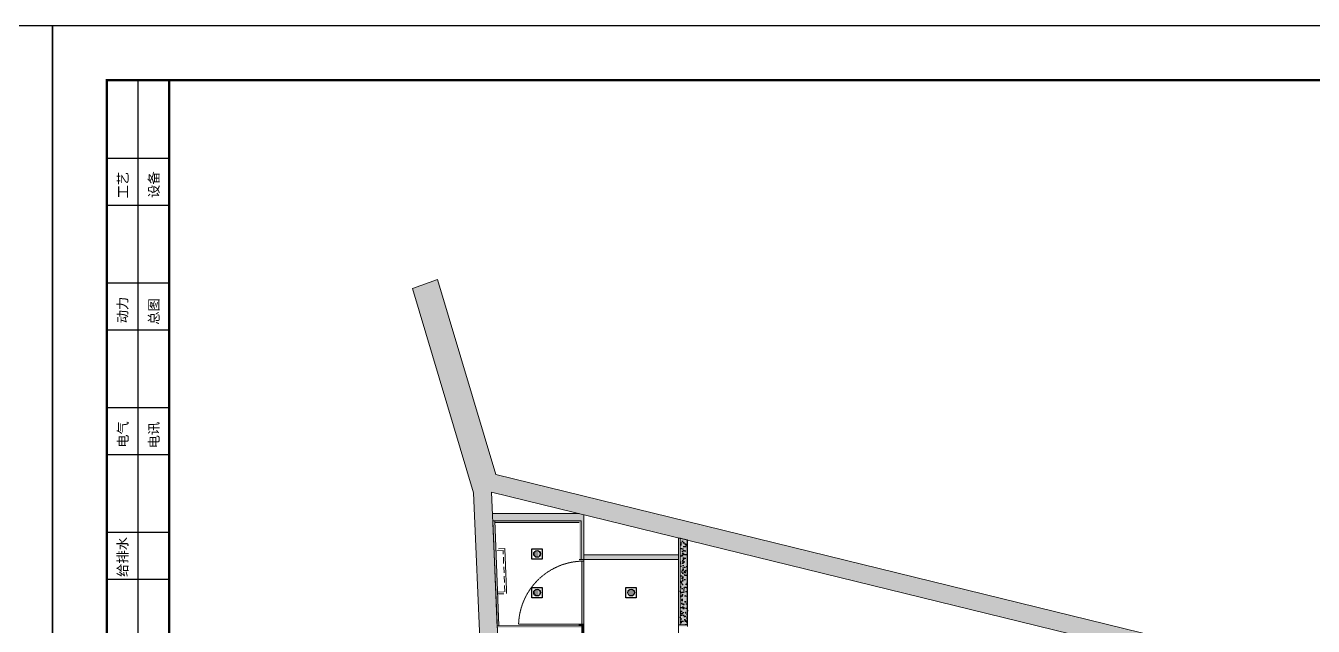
# Model space of a CAD drawing. Header units: millimetres. Extents: x 346472 to 732256, y -34068 to -15883.
# Drawn here: x 629083 to 643404, y -22556 to -15883 of the extents above; entities that cross this region are included whole.
import ezdxf

# ---------------------------------------------------------------- set-up
doc = ezdxf.new("R2010")
doc.units = ezdxf.units.MM
doc.header["$LTSCALE"] = 7
for name, pattern in [('022587.3-C-STRM$0$HIDDEN', [114.300229, 76.200152, -38.100076]), ('DASH', [0.35, 0.25, -0.1]), ('DASHED', [0.75, 0.5, -0.25])]:
    doc.linetypes.add(name, pattern=pattern)
for name, color, linetype in [('1建筑平面', 7, 'Continuous'), ('LD_light', 253, 'Continuous'), ('WALL', 7, 'Continuous'), ('walls', 7, 'Continuous'), ('图框', 9, 'Continuous')]:
    doc.layers.add(name, color=color, linetype=linetype)
for name, color, linetype, lineweight in [('EA7 furniture', 7, 'Continuous', 5), ('LIGHT BEAMS', 1, 'Continuous', 20), ('LIGHTING LAY OUT', 1, 'Continuous', 18), ('QUOTE', 251, 'Continuous', 5)]:
    doc.layers.add(name, color=color, linetype=linetype, lineweight=lineweight)
doc.styles.add('图签-黑体', font='')
doc.styles.get('图签-黑体').set_extended_font_data('SimHei')

# ---------------------------------------------------------------- blocks, each defined once
blk = doc.blocks.new('Single Rec_1')
at = {"layer": 'LD_light'}
h = blk.add_hatch(dxfattribs=at)
h.set_pattern_fill('DOTS', color=1, scale=10, style=0)
h.set_pattern_definition([(0, (-51.6286, 0), (0.3125, 0.625), [0, -0.625])])
h.paths.add_polyline_path([(10111.9, -501.5, 1), (10103.7, -501.5, 1)])
at = {"layer": 'LD_light', "color": 1}
blk.add_lwpolyline([(10101.5, -495.2), (10114.2, -495.2), (10114.2, -507.9), (10101.5, -507.9)], close=True, dxfattribs=at)
blk.add_circle((10107.8, -501.5), 4.11, dxfattribs=at)

msp = doc.modelspace()

# ---------------------------------------------------------------- hatches: boundary and pattern name
at = {"layer": 'EA7 furniture', "lineweight": 5}
h = msp.add_hatch(color=0, dxfattribs=at)
h.dxf.hatch_style = 1
h.paths.add_polyline_path([(635289.9, -21315), (635239.9, -21302.8), (634274.7, -21302.8), (634278, -21382.8), (635259.9, -21382.8), (635259.9, -21812.8), (635289.9, -21812.8)])
h = msp.add_hatch(color=0, dxfattribs=at)
h.dxf.hatch_style = 1
h.paths.add_polyline_path([(635269.9, -22552.8), (635239.9, -22552.8), (634326.7, -22552.8), (634327.5, -22572.8), (635269.9, -22572.8)])
h.paths.add_polyline_path([(634298.9, -21382.8), (634278.8, -21382.8), (634326.7, -22552.8), (634346.7, -22552.8)])
h = msp.add_hatch(color=0, dxfattribs=at)
h.dxf.hatch_style = 1
h.paths.add_polyline_path([(635259.9, -21382.8), (635239.9, -21382.8), (635239.9, -21812.8), (635259.9, -21812.8)])
h = msp.add_hatch(color=0, dxfattribs=at)
h.dxf.hatch_style = 1
h.paths.add_polyline_path([(635289.9, -21812.8), (635239.9, -21812.8), (635239.9, -21832.8), (635289.9, -21832.8)])
h.paths.add_polyline_path([(635289.9, -23372.8), (635239.9, -23372.8), (635239.9, -23392.8), (635289.9, -23392.8)])
h = msp.add_hatch(color=0, dxfattribs=at)
h.dxf.hatch_style = 1
h.paths.add_polyline_path([(635239.9, -22532.8), (635239.9, -22552.8), (635289.9, -22552.8), (635289.9, -22532.8)])
h.paths.add_polyline_path([(635289.9, -22652.8), (635239.9, -22652.8), (635239.9, -22672.8), (635269.9, -22672.8), (635289.9, -22672.8)])
h = msp.add_hatch(color=0, dxfattribs=at)
h.dxf.hatch_style = 1
h.paths.add_polyline_path([(636442.2, -23258.7), (636362.2, -23258.7), (636342.2, -23258.7), (636342.2, -23278.7), (636442.2, -23278.7)])
h.paths.add_polyline_path([(636442.2, -22538.7), (636342.2, -22538.7), (636342.2, -22558.7), (636442.2, -22558.7)])
at = {"layer": 'QUOTE', "lineweight": 5}
h = msp.add_hatch(color=0, dxfattribs=at)
h.dxf.hatch_style = 1
h.paths.add_polyline_path([(635289.9, -22552.8), (635269.9, -22552.8), (635269.9, -22652.8), (635289.9, -22652.8)])
at = {"layer": 'WALL', "lineweight": 5}
h = msp.add_hatch(color=0, dxfattribs=at)
h.dxf.hatch_style = 1
h.paths.add_polyline_path([(635289.9, -21832.8), (635269.9, -21832.8), (635269.9, -22532.8), (635289.9, -22532.8)])
at = {"layer": 'walls', "lineweight": 5}
h = msp.add_hatch(color=0, dxfattribs=at)
h.dxf.hatch_style = 1
h.paths.add_polyline_path([(633661.1, -18701.3), (633383.5, -18803.4), (634064.9, -21072.4), (634355.7, -28066.7), (634555.5, -28058.1), (634264.8, -21064.1), (639392.2, -22319), (639392.2, -22113.1), (634312.3, -20869.9)])
h.paths.add_polyline_path([(639392.2, -22113.1), (639392.2, -22319), (646285, -24006.1), (646148, -24565.9), (646129.3, -24642.3), (646226.4, -24666), (646323.5, -24689.8), (646526.8, -23859.3)])
h.paths.add_polyline_path([(646079.9, -25685.4), (646116.7, -25534.9), (645922.4, -25487.3), (645838, -25832.2), (648227.5, -26417), (647696.2, -28588.2), (647903.7, -28588.2), (648473.7, -26276.5)])
h.paths.add_polyline_path([(647903.7, -28588.2), (647696.2, -28588.2), (647655.7, -28753.6), (647850.8, -28802.7)])
h.paths.add_polyline_path([(647656.3, -28753.8), (647634.1, -28841.9), (647610.5, -28938.1), (647609.4, -28942.4), (649013, -29291), (649063.5, -29107.9)])
h = msp.add_hatch(color=0, dxfattribs=at)
h.dxf.hatch_style = 1
h.paths.add_polyline_path([(636342.2, -21762.8), (635289.9, -21762.8), (635289.9, -21812.8), (635289.9, -21812.8), (636342.2, -21812.8)])
h.paths.add_polyline_path([(634298.9, -21382.8), (634299.7, -21402.8), (635239.9, -21402.8), (635239.9, -21382.8)])
at = {"layer": 'walls'}
h = msp.add_hatch(dxfattribs=at)
h.set_pattern_fill('AR-CONC', color=256, scale=0.5)
h.paths.add_polyline_path([(643494.5, -23323.1), (643313.2, -23278.7), (639392.2, -23278.7), (639392.2, -23378.7), (643494.5, -23378.7)])
h.paths.add_polyline_path([(639392.2, -23278.7), (636392.2, -23278.7), (636362.2, -23278.7), (636362.2, -23378.7), (639392.2, -23378.7)])
h.paths.add_polyline_path([(636442.2, -21597), (636362.2, -21572.6), (636362.2, -22538.7), (636442.2, -22538.7)])
h = msp.add_hatch(dxfattribs=at)
h.set_pattern_fill('AR-CONC', color=256, scale=0.5)
h.paths.add_polyline_path([(636362.2, -22538.7), (636442.2, -22538.7), (636442.2, -21597), (636362.2, -21577.5)])

# ---------------------------------------------------------------- linework, layer by layer
at = {"layer": '1建筑平面', "color": 0, "lineweight": 5}
for p, q in [((633661.1, -18701.3), (634312.3, -20869.9)), ((633383.5, -18803.4), (634064.9, -21072.4))]:
    msp.add_line(p, q, dxfattribs=at)
at = {"layer": 'EA7 furniture', "color": 0, "lineweight": 5}
for p, q in [((635289.9, -21812.8, -1), (635289.9, -21315, -1)), ((634278.8, -21382.8, -1), (634327.5, -22572.8, -1)), ((634298.8, -21382, -1), (634346.7, -22552.8, -1)), ((635259.9, -21382.8, -1), (635259.9, -21812.8, -1)), ((636362.2, -21572.6), (636362.2, -22538.7)), ((635239.9, -22532.8, -1), (635239.9, -22552.8, -1)), ((635269.9, -22552.8, -1), (635269.9, -22652.8, -1))]:
    msp.add_line(p, q, dxfattribs=at)
at = {"layer": 'EA7 furniture', "color": 0, "linetype": 'DASHED', "lineweight": 5, "ltscale": 20}
for p, q in [((634411.6, -21693.3, -1), (634311.7, -21697.4, -1)), ((634392.5, -21714.1, -1), (634312.5, -21717.4, -1)), ((634411.3, -22173.7, -1), (634392.5, -21714.1, -1)), ((634331.3, -22177, -1), (634411.3, -22173.7, -1)), ((634332.1, -22197, -1), (634432.1, -22192.9, -1))]:
    msp.add_line(p, q, dxfattribs=at)
at = {"layer": 'LIGHT BEAMS', "color": 8, "linetype": '022587.3-C-STRM$0$HIDDEN', "lineweight": 5, "ltscale": 0.01}
msp.add_line((634432.1, -22192.9, -1), (634411.6, -21693.3, -1), dxfattribs=at)
at = {"layer": 'QUOTE', "color": 0, "lineweight": 5}
msp.add_line((635289.9, -22552.8, -1), (635289.9, -22652.8, -1), dxfattribs=at)
at = {"layer": 'WALL', "color": 0, "lineweight": 5}
for p, q in [((634312.3, -20869.9), (646526.8, -23859.3)), ((634064.9, -21072.4), (634355.7, -28066.4)), ((634264.8, -21064.1), (646285, -24006.1)), ((634264.8, -21064.1), (634555.5, -28058.1))]:
    msp.add_line(p, q, dxfattribs=at)
at = {"layer": 'walls', "color": 0, "lineweight": 5}
for p, q in [((633383.5, -18803.4), (633661.1, -18701.3)), ((635239.9, -21302.8, -1), (634274.7, -21302.8, -1)), ((635259.9, -21382.8, -1), (634278.8, -21382.8, -1)), ((635239.9, -21402.8, -1), (634299.7, -21402.8, -1)), ((636342.2, -23378.7), (636342.2, -21572.6)), ((636442.2, -21597), (636342.2, -21572.6)), ((636342.2, -21572.6), (636342.2, -22538.7)), ((636342.2, -21762.8, 0), (635289.9, -21762.8, -1)), ((635289.9, -21812.8, -1), (635239.9, -21812.8, -1)), ((635239.9, -21832.8, -1), (635289.9, -21832.8, -1)), ((635289.9, -21832.8, -1), (635269.9, -21832.8, -1)), ((635269.9, -21832.8, -1), (635269.9, -22532.8, -1)), ((636342.2, -21812.8, 0), (635289.9, -21812.8, -1)), ((635289.9, -21832.8, -1), (635289.9, -21812.8, -1)), ((635289.9, -22532.8, -1), (635289.9, -21832.8, -1)), ((635289.9, -22552.8, -1), (634326.6, -22552.8, -1)), ((635239.9, -22532.8, -1), (635239.9, -22552.8, -1)), ((635289.9, -22532.8, -1), (635239.9, -22532.8, -1)), ((635239.9, -22532.8, -1), (635239.9, -22552.8, -1)), ((635239.9, -22552.8, -1), (635289.9, -22552.8, -1)), ((635269.9, -22532.8, -1), (635289.9, -22532.8, -1)), ((635289.9, -22552.8, -1), (635289.9, -22532.8, -1)), ((636442.2, -22538.7), (636342.2, -22538.7)), ((636342.2, -22538.7), (636342.2, -22558.7)), ((636342.2, -22538.7), (636442.2, -22538.7)), ((636442.2, -22558.7), (636442.2, -22538.7))]:
    msp.add_line(p, q, dxfattribs=at)
at = {"layer": 'walls'}
msp.add_line((636442.2, -22538.7), (636442.2, -21597), dxfattribs=at)
at = {"layer": 'walls', "color": 0, "linetype": 'DASH', "lineweight": 5}
msp.add_line((635264.9, -22532.8, -1), (634564.9, -22532.8, -1), dxfattribs=at)
msp.add_arc((635290.4, -22558.3, -1), 726, 92.01444, 177.98556, dxfattribs=at)
at = {"layer": '图框', "color": 251}
for p, q in [((630332.2, -23416.8), (630332.2, -16489.1)), ((629985.8, -17355.1), (630678.6, -17355.1)), ((629985.8, -17874.7), (630678.6, -17874.7)), ((629985.8, -18740.6), (630678.6, -18740.6)), ((629985.8, -19260.2), (630678.6, -19260.2)), ((629985.8, -20126.2), (630678.6, -20126.2)), ((629985.8, -20645.7), (630678.6, -20645.7)), ((629985.8, -21511.7), (630678.6, -21511.7)), ((629985.8, -22031.3), (630678.6, -22031.3))]:
    msp.add_line(p, q, dxfattribs=at)
for points in [[(603660.5, -34068.2), (629379.6, -34068.2), (629379.6, -15882.9), (603660.5, -15882.9)], [(629379.6, -34068.2), (655098.7, -34068.2), (655098.7, -15882.9), (629379.6, -15882.9)]]:
    msp.add_lwpolyline(points, close=True, dxfattribs=at)
at = {"layer": '图框', "color": 251, "const_width": 26}
for points in [[(629985.8, -24815.4), (629985.8, -16476.1)], [(629985.8, -16489.1), (630678.6, -16489.1)]]:
    msp.add_lwpolyline(points, dxfattribs=at)
msp.add_lwpolyline([(630678.6, -16489.1), (654492.6, -16489.1), (654492.6, -33462), (630678.6, -33462)], close=True, dxfattribs=at)

# ---------------------------------------------------------------- block references
at = {"layer": 'LIGHTING LAY OUT', "xscale": 9.055118110259047, "yscale": 9.055118110259047, "zscale": 9.055118110259047, "rotation": 270}
for p in [(639311.2, 69774.9, -1), (639311.2, 69344.9, -1), (640357.4, 69344.9, -1)]:
    msp.add_blockref('Single Rec_1', p, dxfattribs=at)

# ---------------------------------------------------------------- texts
at = {"layer": '图框', "color": 251, "style": '图签-黑体'}
for s, p in [('工艺', (630218.1, -17801.9)), ('设备', (630562.3, -17796.3)), ('动力', (630214.5, -19189.6)), ('总图', (630562.3, -19205.6)), ('电气', (630218.1, -20573)), ('电讯', (630562.3, -20579.3)), ('给排水', (630214.4, -22007.6))]:
    msp.add_text(s, height=108.25, rotation=90, dxfattribs=at).set_placement(p)

doc.saveas('drawing.dxf')
